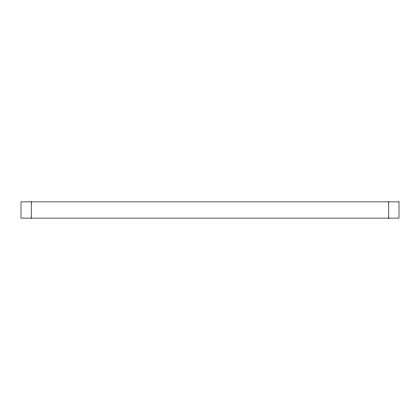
<?xml version="1.0" encoding="UTF-8"?>
<svg xmlns="http://www.w3.org/2000/svg" width="420" height="420" viewBox="0 0 420 420"><rect width="100%" height="100%" fill="white"/><g stroke="black" fill="none" stroke-linecap="round" stroke-linejoin="round"><path stroke-width="0.63" d="M388.784 201.889L388.784 218.111M31.217 201.889L31.217 218.111M399 201.889L21 201.889L21 218.111L399 218.111L399 201.889"/></g></svg>
